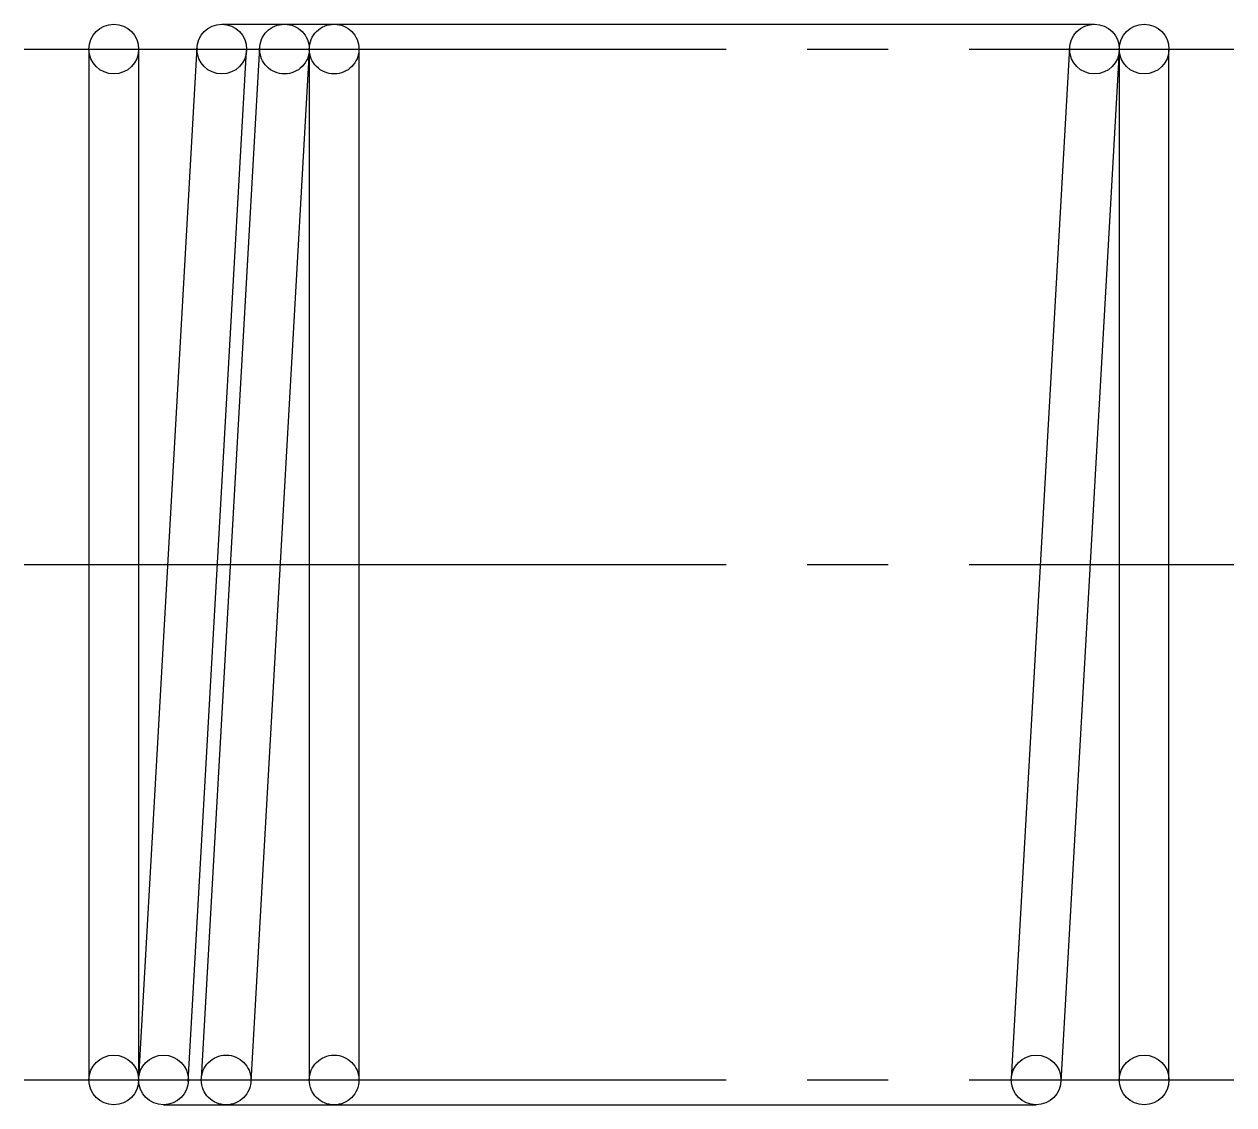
# Model space of a CAD drawing. Extents: x 0.1 to 17.3, y -0.6 to 14.8.
# Drawn here: x 11.68 to 17.28, y 9.79 to 14.79 of the extents above; entities outside this region: 2.
import ezdxf

# ---------------------------------------------------------------- set-up
doc = ezdxf.new("R2010")
doc.units = 0
doc.header["$LTSCALE"] = 0.25
doc.linetypes.add('CENTER', pattern=[17.5, 13, -1.5, 1.5, -1.5])
doc.linetypes.add('PHANTOM', pattern=[63.5, 31.75, -6.35, 6.35, -6.35, 6.35, -6.35])
doc.layers.get('0').update_dxf_attribs({"linetype": 'CONTINUOUS'})
doc.layers.add('CENTER', color=1, linetype='CENTER')
doc.styles.get("Standard").update_dxf_attribs({"font": 'txt.shx'})

msp = doc.modelspace()

# ---------------------------------------------------------------- linework, layer by layer
at = {"color": 3, "linetype": 'PHANTOM'}
for p, q in [((12.5972, 14.7858), (16.6372, 14.7858)), ((12.5024, 9.9073), (12.7724, 14.6773)), ((13.0021, 14.6643), (12.7321, 9.8943)), ((13.0022, 14.6708), (13.0022, 9.9008)), ((13.2322, 14.6708), (13.2322, 9.9008)), ((12.3272, 9.7858), (16.3672, 9.7858))]:
    msp.add_line(p, q, dxfattribs=at)
for p, q in [((12.2124, 9.9073), (12.4824, 14.6773)), ((16.2524, 9.9073), (16.5224, 14.6773)), ((11.9822, 14.6708), (11.9822, 9.9008)), ((12.2122, 14.6708), (12.2122, 9.9008)), ((12.4421, 9.8943), (12.7121, 14.6643)), ((16.7521, 14.6643), (16.4821, 9.8943)), ((16.7522, 14.6708), (16.7522, 9.9008)), ((16.9822, 9.9008), (16.9822, 14.6708))]:
    msp.add_line(p, q)
for centre in [(12.0972, 14.6708), (12.5972, 14.6708), (16.6372, 14.6708), (16.8672, 14.6708), (12.0972, 9.9008), (12.3272, 9.9008), (16.3672, 9.9008), (16.8672, 9.9008)]:
    msp.add_circle(centre, 0.115)
for centre in [(12.8872, 14.6708), (13.1172, 14.6708), (12.6172, 9.9008), (13.1172, 9.9008)]:
    msp.add_circle(centre, 0.115, dxfattribs=at)
at = {"layer": 'CENTER', "color": 1, "linetype": 'CENTER'}
for p, q in [((11.6822, 14.6708), (17.2822, 14.6708)), ((11.6822, 12.2858), (17.2822, 12.2858)), ((11.6822, 9.9008), (17.2822, 9.9008))]:
    msp.add_line(p, q, dxfattribs=at)

# ---------------------------------------------------------------- texts
for s, p in [('UY5-5', (0.0209, 0.9456)), ('UY05', (0.0209, -0.5544))]:
    msp.add_text(s, height=0.4).set_placement(p)

doc.saveas('drawing.dxf')
